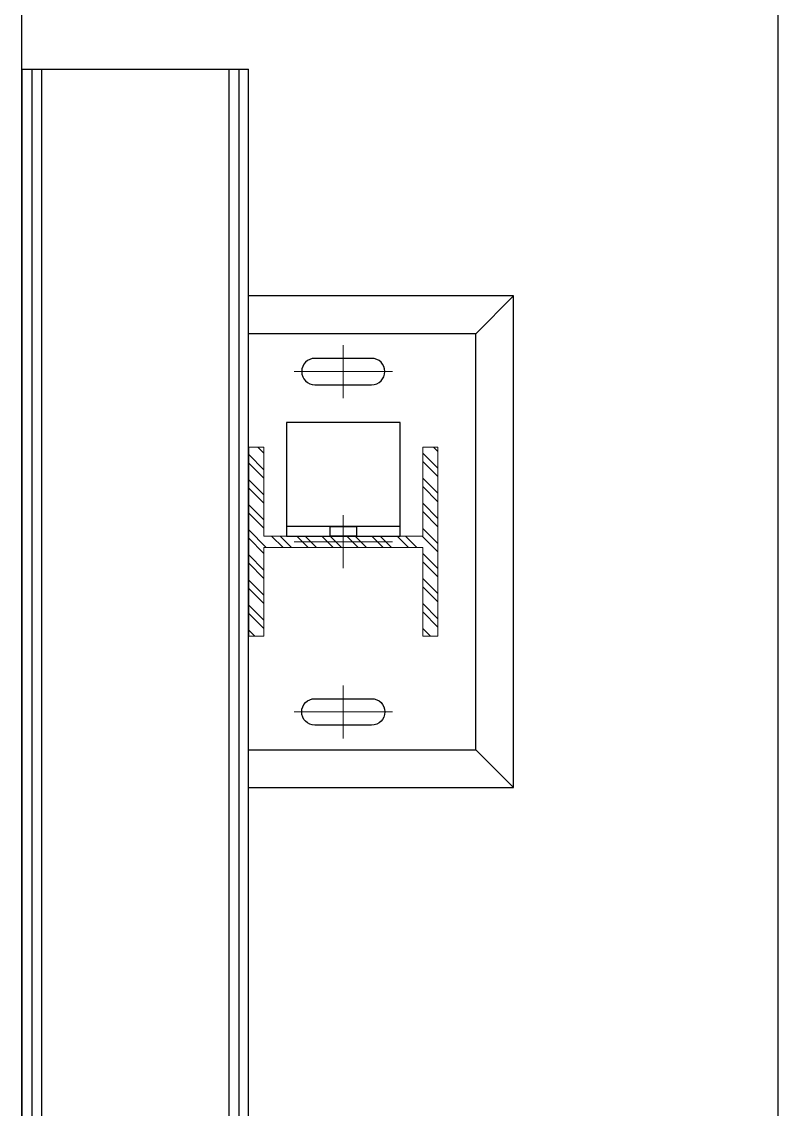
# Model space of a CAD drawing. Header units: millimetres. Extents: x -4391136 to -1798569, y -886572 to -291056.
# Drawn here: x -2312280 to -2311880, y -367081 to -366506 of the extents above; entities that cross this region are included whole.
import ezdxf

# ---------------------------------------------------------------- set-up
doc = ezdxf.new("R2010")
doc.units = ezdxf.units.MM
doc.set_wipeout_variables(frame=1)
doc.linetypes.add('XKITLINE00', pattern=[0])
doc.linetypes.add('XKITLINE02', pattern=[4, 2, -2])
for name, color, linetype in [('000 - STRUCTURE_STEEL_ACCESORIES_HATCH_', 7, 'Continuous'), ('000 - STRUCTURE_STEEL_ACCESORIES_HIDDEN_', 7, 'Continuous'), ('000 - STRUCTURE_STEEL_ACCESORIES_MAIN_COLOR_1', 7, 'Continuous'), ('000 - STRUCTURE_STEEL_FRAMING_CUT_COLOR_4', 7, 'Continuous'), ('000 - STRUCTURE_STEEL_FRAMING_HIDDEN_', 7, 'Continuous'), ('000 - STRUCTURE_STEEL_FRAMING_SUB_COLOR_2', 7, 'Continuous'), ('000 - STRUCTURE_STEEL_FRAMING_WIPEOUT_', 7, 'Continuous'), ('010 - ASPG_FRAMING_MAIN_COLOR_1', 7, 'Continuous'), ('010 - ASPG_FRAMING_WIPEOUT_', 7, 'Continuous'), ('_PP-Dim', 7, 'Continuous'), ('Xref-C-1-PP17-AR-2214-01-B$0$S-BEAM', 7, 'Continuous'), ('Xref-C-1-PP17-AR-2214-01-B$0$WALL-E', 7, 'Continuous')]:
    doc.layers.add(name, color=color, linetype=linetype)
doc.layers.add('000 - STRUCTURE_STEEL_FRAMING_DEF_SUB', color=7, linetype='Continuous', plot=False)

# ---------------------------------------------------------------- blocks, each defined once
blk = doc.blocks.new('W-1-PP17-ENT2_REV00_20260526-152612_EX_LOPF-1')
at = {"layer": 'Xref-C-1-PP17-AR-2214-01-B$0$S-BEAM', "color": 7}
blk.add_line((-5500.000000001863, -9805.017639786063), (-7900.000000003725, -9805.017639786063), dxfattribs=at)
at = {"layer": 'Xref-C-1-PP17-AR-2214-01-B$0$WALL-E', "color": 7}
blk.add_line((970.0000017015263, -10204.99999999866), (-13434.99999984959, -10204.99999999866), dxfattribs=at)
blk = doc.blocks.new('000_ASPG_TYP_FILES_STRUCTURE_STEEL_BK')
at = {"layer": '000 - STRUCTURE_STEEL_ACCESORIES_HIDDEN_', "color": 7}
blk.add_lwpolyline([(0, 6.999999999999091), (5.000000000001819, 6.999999999999091), (5.000000000001819, -7.000000000000909), (0, -7.000000000000909)], close=True, dxfattribs=at)
at = {"layer": '000 - STRUCTURE_STEEL_ACCESORIES_MAIN_COLOR_1', "color": 7}
for points in [[(0, -30), (60.00000000000182, -30), (60.00000000000182, 30), (0, 30)], [(0, -30), (5.000000000001819, -30), (5.000000000001819, 30), (0, 30)]]:
    blk.add_lwpolyline(points, close=True, dxfattribs=at)
blk = doc.blocks.new('000_CKST_FAMELINE_STEEL_STRUCTURE-COLUMN_TOP_VIEW')
at = {"layer": '000 - STRUCTURE_STEEL_FRAMING_DEF_SUB', "color": 7, "linetype": 'XKITLINE00', "lineweight": 0}
for p, q in [((9.307315673519661e-15, 75.99999999999636), (1.27363267111327e-14, 104)), ((26.00000000000001, 90), (-25.99999999999999, 90)), ((1.714505518806517e-15, 14), (-1.714505518806517e-15, -14.00000000000364)), ((26, -3.641162888769496e-12), (-26, -3.63479472541393e-12)), ((-9.307315673519661e-15, -76), (-1.27363267111327e-14, -104.0000000000036)), ((25.99999999999999, -90.00000000000364), (-26.00000000000001, -90.00000000000364))]:
    blk.add_line(p, q, dxfattribs=at)
at = {"layer": '000 - STRUCTURE_STEEL_FRAMING_SUB_COLOR_2', "color": 7}
for p, q in [((-69.99999999999999, 109.9999999999982), (-89.99999999999999, 129.9999999999982)), ((70.00000000000001, 109.9999999999982), (90.00000000000001, 129.9999999999982)), ((-70.00000000000001, -110.0000000000018), (-90.00000000000001, -130.0000000000018)), ((69.99999999999999, -110.0000000000018), (89.99999999999999, -130.0000000000018))]:
    blk.add_line(p, q, dxfattribs=at)
for points in [[(90.00000000000001, 129.9999999999982), (-89.99999999999999, 129.9999999999982), (-90.00000000000001, -130.0000000000018), (89.99999999999999, -130.0000000000018)], [(70.00000000000001, 109.9999999999982), (-69.99999999999999, 109.9999999999982), (-70.00000000000001, -110.0000000000018), (69.99999999999999, -110.0000000000018)]]:
    blk.add_lwpolyline(points, close=True, dxfattribs=at)
for points in [[(14.99998100232188, 82.99998733651228), (-15.00001899767812, 82.99998733651228, -0.4142135623730904), (-22.000018997678, 89.99998733651228, -0.414213562373095), (-15.000018997678, 96.99998733651228), (14.99998100232189, 96.99998733651228, -0.414213562373095), (21.99998100232188, 89.99998733651228), (21.99998100232188, 89.99998733651228, -0.414213562373095)], [(14.99998100232186, -82.99998733651591), (-15.00001899767814, -82.99998733651591, 0.4142135623730904), (-22.00001899767802, -89.99998733651591, 0.414213562373095), (-15.00001899767802, -96.99998733651591), (14.99998100232186, -96.99998733651591, 0.414213562373095), (21.99998100232186, -89.99998733651591), (21.99998100232186, -89.99998733651591, 0.414213562373095)]]:
    blk.add_lwpolyline(points, format="xyb", close=True, dxfattribs=at)
at = {"color": 7, "rotation": 270}
blk.add_blockref('000_ASPG_TYP_FILES_STRUCTURE_STEEL_BK', (-3.673940397441503e-16, -3.000000000001364), dxfattribs=at)
at = {"color": 7}
blk.add_wipeout([(50.00000000000019, 49.999999999998394), (50.00000000000018, -50.00000000000168), (170.00000000000017, -50.000000000001705), (170.0000000000002, 49.999999999998366)], dxfattribs=at).dxf.layer = '000 - STRUCTURE_STEEL_FRAMING_WIPEOUT_'
at = {"layer": '000 - STRUCTURE_STEEL_ACCESORIES_HATCH_'}
h = blk.add_hatch(dxfattribs=at)
h.set_pattern_fill('ANSI32', scale=25.00000000000001, angle=270)
h.set_pattern_definition([(315, (1524.513863548916, 2469.06180239583), (6.629126073623885, 6.629126073623887), []), (315, (1524.513863548916, 2464.642385020829), (6.629126073623885, 6.629126073623887), [])])
h.paths.add_polyline_path([(-50.00000000000001, -50.00000000000136), (-42.00000000000001, -50.00000000000136), (-42, -3.000000000001359), (42, -3.00000000000137), (41.99999999999999, -50.00000000000137), (49.99999999999999, -50.00000000000137), (50.00000000000001, 49.99999999999863), (42.00000000000001, 49.99999999999863), (42, 2.999999999994992), (-42, 2.999999999995003), (-41.99999999999999, 49.99999999999864), (-49.99999999999999, 49.99999999999864)])
at = {"layer": '000 - STRUCTURE_STEEL_FRAMING_CUT_COLOR_4', "color": 7, "lineweight": 0}
blk.add_lwpolyline([(-50.00000000000001, -50.00000000000136), (-42.00000000000001, -50.00000000000136), (-42, -3.000000000001359), (42, -3.00000000000137), (41.99999999999999, -50.00000000000137), (49.99999999999999, -50.00000000000137), (50.00000000000001, 49.99999999999863), (42.00000000000001, 49.99999999999863), (42, 2.999999999994992), (-42, 2.999999999995003), (-41.99999999999999, 49.99999999999864), (-49.99999999999999, 49.99999999999864)], close=True, dxfattribs=at)
at = {"layer": '000 - STRUCTURE_STEEL_FRAMING_DEF_SUB', "color": 7, "linetype": 'XKITLINE00', "lineweight": 0}
for p, q in [((110, 43.99999999999635), (110, 15.99999999999635)), ((96, 29.99999999999635), (124, 29.99999999999635)), ((110, -16.00000000000365), (110, -44.00000000000001)), ((96, -30.00000000000365), (124, -30.00000000000365))]:
    blk.add_line(p, q, dxfattribs=at)
at = {"layer": '000 - STRUCTURE_STEEL_FRAMING_HIDDEN_', "color": 7, "linetype": 'XKITLINE02', "ltscale": 4}
for p, q in [((56.00000000000022, -50.00000000000183), (56.00000000000023, 49.99999999999817)), ((50.00000000000023, 2.999999999998175), (170.0000000000002, 2.99999999999816)), ((50.00000000000023, -3.000000000001825), (170.0000000000002, -3.00000000000184))]:
    blk.add_line(p, q, dxfattribs=at)
at = {"layer": '000 - STRUCTURE_STEEL_FRAMING_SUB_COLOR_2', "color": 7}
for p, q in [((50.00000000000023, 2.999999999998175), (50.00000000000023, -3.000000000001825)), ((170.0000000000002, 2.99999999999816), (170.0000000000002, -3.00000000000184))]:
    blk.add_line(p, q, dxfattribs=at)
blk.add_lwpolyline([(50.00000000000023, 49.99999999999817), (50.00000000000022, -50.00000000000183), (170.0000000000002, -50.00000000000184), (170.0000000000002, 49.99999999999816)], close=True, dxfattribs=at)
for centre in [(110, 29.99999999999635), (110, -30.00000000000183)]:
    blk.add_circle(centre, 7, dxfattribs=at)
blk = doc.blocks.new('*U1996')
at = {"color": 7}
blk.add_wipeout([(9.094947017729282e-13, -5.4569682106375694e-12), (6969.999999999998, -5.4569682106375694e-12), (6969.999999999998, 119.92499999998472), (9.094947017729282e-13, 119.92499999998472)], dxfattribs=at).dxf.layer = '010 - ASPG_FRAMING_WIPEOUT_'
at = {"layer": '010 - ASPG_FRAMING_MAIN_COLOR_1', "color": 7}
for p, q in [((6970, 119.9249999999884), (0, 119.9249999999884)), ((2.91038304567337e-11, 0), (0, 119.9249999999884)), ((0, 114.8500000000058), (6970, 114.8500000000058)), ((0, 109.5400000000081), (6970, 109.5400000000081)), ((0, 10.38499999998021), (6970, 10.38499999998021)), ((4.365574568510056e-11, 5.309999999997672), (6970, 5.309999999997672)), ((2.91038304567337e-11, 0), (6970, 0))]:
    blk.add_line(p, q, dxfattribs=at)
blk = doc.blocks.new('W-1-PP17-ENT2_REV00_20260528-225335_ASPG_UPPF')
at = {"color": 7, "rotation": 270}
blk.add_blockref('000_CKST_FAMELINE_STEEL_STRUCTURE-COLUMN_TOP_VIEW', (-7500, -10035), dxfattribs=at)
at = {"color": 7}
blk.add_blockref('*U1996', (-7750, -10205), dxfattribs=at)

msp = doc.modelspace()

# ---------------------------------------------------------------- block references
at = {"layer": '_PP-Dim', "color": 7, "rotation": 270}
msp.add_blockref('W-1-PP17-ENT2_REV00_20260526-152612_EX_LOPF-1', (-2302074.573009264, -374281.0414471148), dxfattribs=at)

# ---------------------------------------------------------------- next in the draw order: block references
at = {"color": 7, "rotation": 270}
msp.add_blockref('W-1-PP17-ENT2_REV00_20260528-225335_ASPG_UPPF', (-2302074.573009264, -374281.0414471148), dxfattribs=at)

doc.saveas('drawing.dxf')
